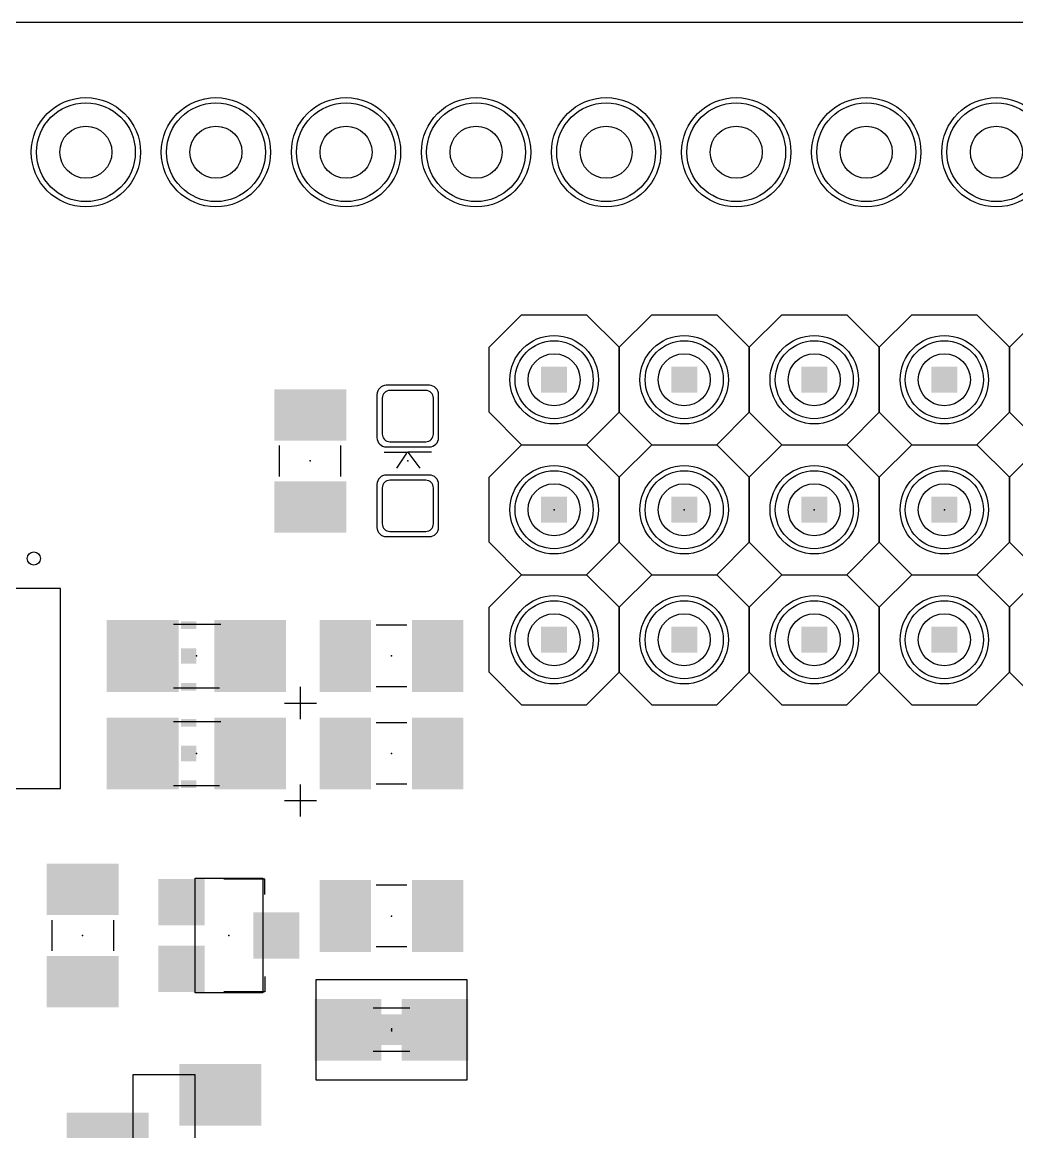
# Model space of a CAD drawing. Extents: x 45.5 to 117.8, y 20.3 to 74.9.
# Drawn here: x 68.35 to 87.78, y 53.25 to 74.93 of the extents above; entities that cross this region are included whole.
import ezdxf

# ---------------------------------------------------------------- set-up
doc = ezdxf.new("R2010")
doc.units = 0
for name, color, linetype in [('17', 82, 'CONTINUOUS'), ('20', 7, 'CONTINUOUS'), ('21', 253, 'CONTINUOUS'), ('23', 7, 'CONTINUOUS'), ('29', 253, 'CONTINUOUS'), ('30', 253, 'CONTINUOUS'), ('31', 253, 'CONTINUOUS'), ('35', 253, 'CONTINUOUS'), ('39', 22, 'CONTINUOUS'), ('44', 253, 'CONTINUOUS'), ('51', 253, 'CONTINUOUS')]:
    doc.layers.add(name, color=color, linetype=linetype)

# ---------------------------------------------------------------- blocks, each defined once
blk = doc.blocks.new('RECT')
blk.add_solid([(-0.5, -0.5), (0.5, -0.5), (-0.5, 0.5), (0.5, 0.5)])
blk = doc.blocks.new('RECT192512X192512R30')
blk.add_lwpolyline([(0.6016, -0.4211), (0.6016, 0.4211, 0.4142), (0.4211, 0.6016), (-0.4211, 0.6016, 0.4142), (-0.6016, 0.4211), (-0.6016, -0.4211, 0.4142), (-0.4211, -0.6016), (0.4211, -0.6016, 0.4142)], format="xyb", close=True)
blk = doc.blocks.new('RECT160000X160000R30')
blk.add_lwpolyline([(0.5, -0.35), (0.5, 0.35, 0.4142), (0.35, 0.5), (-0.35, 0.5, 0.4142), (-0.5, 0.35), (-0.5, -0.35, 0.4142), (-0.35, -0.5), (0.35, -0.5, 0.4142)], format="xyb", close=True)
blk = doc.blocks.new('ROUNDP')
blk.add_circle((0, 0), 0.5)

msp = doc.modelspace()

# ---------------------------------------------------------------- linework, layer by layer
at = {"layer": '20'}
msp.add_line((49.8475, 74.93), (113.03, 74.93), dxfattribs=at)
at = {"layer": '21'}
for p, q in [((77.47, 68.58), (78.105, 69.215)), ((78.105, 69.215), (79.375, 69.215)), ((79.375, 69.215), (80.01, 68.58)), ((80.01, 68.58), (80.645, 69.215)), ((80.645, 69.215), (81.915, 69.215)), ((81.915, 69.215), (82.55, 68.58)), ((82.55, 68.58), (83.185, 69.215)), ((83.185, 69.215), (84.455, 69.215)), ((84.455, 69.215), (85.09, 68.58)), ((85.09, 68.58), (85.725, 69.215)), ((85.725, 69.215), (86.995, 69.215)), ((86.995, 69.215), (87.63, 68.58)), ((87.63, 68.58), (88.265, 69.215)), ((77.47, 67.31), (77.47, 68.58)), ((80.01, 67.31), (80.01, 68.58)), ((80.01, 68.58), (80.01, 67.31)), ((82.55, 67.31), (82.55, 68.58)), ((82.55, 68.58), (82.55, 67.31)), ((85.09, 67.31), (85.09, 68.58)), ((85.09, 68.58), (85.09, 67.31)), ((87.63, 68.58), (87.63, 67.31)), ((87.63, 67.31), (87.63, 68.58)), ((78.105, 66.675), (77.47, 67.31)), ((80.01, 67.31), (79.375, 66.675)), ((80.645, 66.675), (80.01, 67.31)), ((82.55, 67.31), (81.915, 66.675)), ((83.185, 66.675), (82.55, 67.31)), ((85.09, 67.31), (84.455, 66.675)), ((85.725, 66.675), (85.09, 67.31)), ((87.63, 67.31), (86.995, 66.675)), ((88.265, 66.675), (87.63, 67.31)), ((73.3775, 66.0575), (73.3775, 66.6575)), ((74.5775, 66.0575), (74.5775, 66.6575)), ((77.47, 66.04), (78.105, 66.675)), ((78.105, 66.675), (79.375, 66.675)), ((79.375, 66.675), (80.01, 66.04)), ((80.01, 66.04), (80.645, 66.675)), ((80.645, 66.675), (81.915, 66.675)), ((81.915, 66.675), (82.55, 66.04)), ((82.55, 66.04), (83.185, 66.675)), ((83.185, 66.675), (84.455, 66.675)), ((84.455, 66.675), (85.09, 66.04)), ((85.09, 66.04), (85.725, 66.675)), ((85.725, 66.675), (86.995, 66.675)), ((86.995, 66.675), (87.63, 66.04)), ((87.63, 66.04), (88.265, 66.675)), ((75.4225, 66.5275), (75.8825, 66.5275)), ((75.8571, 66.5121), (75.6641, 66.2175)), ((76.3425, 66.5275), (75.8825, 66.5275)), ((75.8825, 66.5275), (76.1163, 66.2175)), ((77.47, 64.77), (77.47, 66.04)), ((80.01, 64.77), (80.01, 66.04)), ((80.01, 66.04), (80.01, 64.77)), ((82.55, 64.77), (82.55, 66.04)), ((82.55, 66.04), (82.55, 64.77)), ((85.09, 64.77), (85.09, 66.04)), ((85.09, 66.04), (85.09, 64.77)), ((87.63, 66.04), (87.63, 64.77)), ((87.63, 64.77), (87.63, 66.04)), ((78.105, 64.135), (77.47, 64.77)), ((80.01, 64.77), (79.375, 64.135)), ((80.645, 64.135), (80.01, 64.77)), ((82.55, 64.77), (81.915, 64.135)), ((83.185, 64.135), (82.55, 64.77)), ((85.09, 64.77), (84.455, 64.135)), ((85.725, 64.135), (85.09, 64.77)), ((87.63, 64.77), (86.995, 64.135)), ((88.265, 64.135), (87.63, 64.77)), ((77.47, 63.5), (78.105, 64.135)), ((78.105, 64.135), (79.375, 64.135)), ((79.375, 64.135), (80.01, 63.5)), ((80.01, 63.5), (80.645, 64.135)), ((80.645, 64.135), (81.915, 64.135)), ((81.915, 64.135), (82.55, 63.5)), ((82.55, 63.5), (83.185, 64.135)), ((83.185, 64.135), (84.455, 64.135)), ((84.455, 64.135), (85.09, 63.5)), ((85.09, 63.5), (85.725, 64.135)), ((85.725, 64.135), (86.995, 64.135)), ((86.995, 64.135), (87.63, 63.5)), ((87.63, 63.5), (88.265, 64.135)), ((69.1007, 63.8683), (60.4393, 63.8683)), ((69.1007, 59.9567), (69.1007, 63.8683)), ((77.47, 62.23), (77.47, 63.5)), ((80.01, 62.23), (80.01, 63.5)), ((80.01, 63.5), (80.01, 62.23)), ((82.55, 62.23), (82.55, 63.5)), ((82.55, 63.5), (82.55, 62.23)), ((85.09, 62.23), (85.09, 63.5)), ((85.09, 63.5), (85.09, 62.23)), ((87.63, 63.5), (87.63, 62.23)), ((87.63, 62.23), (87.63, 63.5)), ((75.865, 63.1475), (75.265, 63.1475)), ((77.47, 62.23), (78.105, 61.595)), ((79.375, 61.595), (80.01, 62.23)), ((80.01, 62.23), (80.645, 61.595)), ((81.915, 61.595), (82.55, 62.23)), ((82.55, 62.23), (83.185, 61.595)), ((84.455, 61.595), (85.09, 62.23)), ((85.09, 62.23), (85.725, 61.595)), ((86.995, 61.595), (87.63, 62.23)), ((87.63, 62.23), (88.265, 61.595)), ((73.7866, 61.3156), (73.7866, 61.9427)), ((75.865, 61.9475), (75.265, 61.9475)), ((73.4731, 61.6291), (74.1001, 61.6291)), ((78.105, 61.595), (79.375, 61.595)), ((80.645, 61.595), (81.915, 61.595)), ((83.185, 61.595), (84.455, 61.595)), ((85.725, 61.595), (86.995, 61.595)), ((75.865, 61.2425), (75.265, 61.2425)), ((60.4393, 59.9567), (69.1007, 59.9567)), ((73.7866, 59.4106), (73.7866, 60.0377)), ((75.865, 60.0425), (75.265, 60.0425)), ((73.4731, 59.7241), (74.1001, 59.7241)), ((73.09, 58.1865), (72.29, 58.1865)), ((73.09, 57.8865), (73.09, 58.1865)), ((75.865, 58.0675), (75.265, 58.0675)), ((68.9325, 57.3865), (68.9325, 56.7865)), ((70.1325, 57.3865), (70.1325, 56.7865)), ((75.865, 56.8675), (75.265, 56.8675)), ((73.09, 56.2865), (73.09, 55.9865)), ((73.09, 55.9865), (72.29, 55.9865)), ((75.565, 55.2755), (75.565, 55.2145)), ((70.517, 54.3745), (71.723, 54.3745)), ((70.517, 51.6705), (70.517, 54.3745)), ((71.723, 54.3745), (71.723, 51.6705))]:
    msp.add_line(p, q, dxfattribs=at)
msp.add_circle((68.58, 64.4525), 0.1295, dxfattribs=at)
at = {"layer": '23'}
for p in [(73.9775, 66.3575), (75.8825, 66.3575), (78.74, 65.405), (81.28, 65.405), (83.82, 65.405), (86.36, 65.405), (71.755, 62.5475), (75.565, 62.5475), (71.755, 60.6425), (75.565, 60.6425), (75.565, 57.4675), (69.5325, 57.0865), (72.39, 57.0865), (75.565, 55.245)]:
    msp.add_point(p, dxfattribs=at)
at = {"layer": '39'}
for p, q in [((74.092, 56.228), (77.038, 56.228)), ((74.092, 54.262), (74.092, 56.228)), ((77.038, 56.228), (77.038, 54.262)), ((77.038, 54.262), (74.092, 54.262))]:
    msp.add_line(p, q, dxfattribs=at)
at = {"layer": '44'}
for centre in [(69.596, 72.39), (72.136, 72.39), (74.676, 72.39), (77.216, 72.39), (79.756, 72.39), (82.296, 72.39), (84.836, 72.39), (87.376, 72.39), (78.74, 67.945), (81.28, 67.945), (83.82, 67.945), (86.36, 67.945), (78.74, 65.405), (81.28, 65.405), (83.82, 65.405), (86.36, 65.405), (78.74, 62.865), (81.28, 62.865), (83.82, 62.865), (86.36, 62.865)]:
    msp.add_circle(centre, 0.508, dxfattribs=at)
at = {"layer": '51'}
for p, q in [((48.26, 74.93), (112.776, 74.93)), ((71.305, 63.1725), (72.23, 63.1725)), ((71.305, 61.9225), (72.205, 61.9225)), ((71.305, 61.2675), (72.23, 61.2675)), ((71.305, 60.0175), (72.205, 60.0175)), ((71.7296, 55.9641), (71.7296, 58.2089)), ((71.7296, 58.2089), (73.0504, 58.2089)), ((73.0504, 58.2089), (73.0504, 55.9641)), ((73.0504, 55.9641), (71.7296, 55.9641)), ((75.209, 55.677), (75.921, 55.677)), ((75.209, 54.826), (75.921, 54.826))]:
    msp.add_line(p, q, dxfattribs=at)

# ---------------------------------------------------------------- block references
at = {"layer": '17', "xscale": 1.9304, "yscale": 1.9304}
for p in [(69.596, 72.39), (69.596, 72.39), (72.136, 72.39), (72.136, 72.39), (74.676, 72.39), (74.676, 72.39), (77.216, 72.39), (77.216, 72.39), (79.756, 72.39), (79.756, 72.39), (82.296, 72.39), (82.296, 72.39), (84.836, 72.39), (84.836, 72.39), (87.376, 72.39), (87.376, 72.39)]:
    msp.add_blockref('ROUNDP', p, dxfattribs=at)
at = {"layer": '17', "xscale": 1.524, "yscale": 1.524, "rotation": 180}
for p in [(78.74, 67.945), (78.74, 67.945), (81.28, 67.945), (81.28, 67.945), (83.82, 67.945), (83.82, 67.945), (86.36, 67.945), (86.36, 67.945), (78.74, 65.405), (78.74, 65.405), (81.28, 65.405), (81.28, 65.405), (83.82, 65.405), (83.82, 65.405), (86.36, 65.405), (86.36, 65.405), (78.74, 62.865), (78.74, 62.865), (81.28, 62.865), (81.28, 62.865), (83.82, 62.865), (83.82, 62.865), (86.36, 62.865), (86.36, 62.865)]:
    msp.add_blockref('ROUNDP', p, dxfattribs=at)
at = {"layer": '21', "yscale": 0.3, "rotation": 90}
for p, xscale in [((71.605, 63.1475), 0.15), ((71.605, 62.5475), 0.3), ((71.605, 61.9475), 0.15), ((71.605, 61.2425), 0.15), ((71.605, 60.6425), 0.3), ((71.605, 60.0425), 0.15)]:
    msp.add_blockref('RECT', p, dxfattribs=dict(at, xscale=xscale))
at = {"layer": '29'}
for name, p, xscale, yscale in [('ROUNDP', (69.596, 72.39), 2.1336, 2.1336), ('ROUNDP', (72.136, 72.39), 2.1336, 2.1336), ('ROUNDP', (74.676, 72.39), 2.1336, 2.1336), ('ROUNDP', (77.216, 72.39), 2.1336, 2.1336), ('ROUNDP', (79.756, 72.39), 2.1336, 2.1336), ('ROUNDP', (82.296, 72.39), 2.1336, 2.1336), ('ROUNDP', (84.836, 72.39), 2.1336, 2.1336), ('ROUNDP', (87.376, 72.39), 2.1336, 2.1336), ('RECT', (74.715, 55.245), 1.3032, 1.2032), ('RECT', (76.415, 55.245), 1.3032, 1.2032)]:
    msp.add_blockref(name, p, dxfattribs=dict(at, xscale=xscale, yscale=yscale))
for name, p, xscale, yscale, rotation in [('ROUNDP', (78.74, 67.945), 1.7272, 1.7272, 180), ('ROUNDP', (81.28, 67.945), 1.7272, 1.7272, 180), ('ROUNDP', (83.82, 67.945), 1.7272, 1.7272, 180), ('ROUNDP', (86.36, 67.945), 1.7272, 1.7272, 180), ('RECT', (73.9775, 67.2575), 1.0032, 1.4032, 90), ('ROUNDP', (78.74, 65.405), 1.7272, 1.7272, 180), ('ROUNDP', (81.28, 65.405), 1.7272, 1.7272, 180), ('ROUNDP', (83.82, 65.405), 1.7272, 1.7272, 180), ('ROUNDP', (86.36, 65.405), 1.7272, 1.7272, 180), ('RECT', (73.9775, 65.4575), 1.0032, 1.4032, 90), ('ROUNDP', (78.74, 62.865), 1.7272, 1.7272, 180), ('ROUNDP', (81.28, 62.865), 1.7272, 1.7272, 180), ('ROUNDP', (83.82, 62.865), 1.7272, 1.7272, 180), ('ROUNDP', (86.36, 62.865), 1.7272, 1.7272, 180), ('RECT', (70.705, 62.5475), 1.4032, 1.4032, 90), ('RECT', (72.805, 62.5475), 1.4032, 1.4032, 90), ('RECT', (74.665, 62.5475), 1.0032, 1.4032, 180), ('RECT', (76.465, 62.5475), 1.0032, 1.4032, 180), ('RECT', (70.705, 60.6425), 1.4032, 1.4032, 90), ('RECT', (72.805, 60.6425), 1.4032, 1.4032, 90), ('RECT', (74.665, 60.6425), 1.0032, 1.4032, 180), ('RECT', (76.465, 60.6425), 1.0032, 1.4032, 180), ('RECT', (69.5325, 57.9865), 1.0032, 1.4032, 270), ('RECT', (71.465, 57.7365), 0.9032, 0.9032, 270), ('RECT', (74.665, 57.4675), 1.0032, 1.4032, 180), ('RECT', (76.465, 57.4675), 1.0032, 1.4032, 180), ('RECT', (73.315, 57.0865), 0.9032, 0.9032, 270), ('RECT', (71.465, 56.4365), 0.9032, 0.9032, 270), ('RECT', (69.5325, 56.1865), 1.0032, 1.4032, 270), ('RECT', (72.22, 53.9725), 1.2032, 1.6032, 90), ('RECT', (70.02, 53.0225), 1.2032, 1.6032, 90)]:
    msp.add_blockref(name, p, dxfattribs=dict(at, xscale=xscale, yscale=yscale, rotation=rotation))
for p in [(75.8825, 67.2345), (75.8825, 65.4805)]:
    msp.add_blockref('RECT192512X192512R30', p, dxfattribs=at)
at = {"layer": '30', "xscale": 2.1336, "yscale": 2.1336}
for p in [(69.596, 72.39), (72.136, 72.39), (74.676, 72.39), (77.216, 72.39), (79.756, 72.39), (82.296, 72.39), (84.836, 72.39), (87.376, 72.39)]:
    msp.add_blockref('ROUNDP', p, dxfattribs=at)
at = {"layer": '30', "xscale": 1.7272, "yscale": 1.7272, "rotation": 180}
for p in [(78.74, 67.945), (81.28, 67.945), (83.82, 67.945), (86.36, 67.945), (78.74, 65.405), (81.28, 65.405), (83.82, 65.405), (86.36, 65.405), (78.74, 62.865), (81.28, 62.865), (83.82, 62.865), (86.36, 62.865)]:
    msp.add_blockref('ROUNDP', p, dxfattribs=at)
at = {"layer": '31'}
for p, xscale, yscale, rotation in [((73.9775, 67.2575), 0.8, 1.2, 90), ((73.9775, 65.4575), 0.8, 1.2, 90), ((70.705, 62.5475), 1.2, 1.2, 90), ((72.805, 62.5475), 1.2, 1.2, 90), ((74.665, 62.5475), 0.8, 1.2, 180), ((76.465, 62.5475), 0.8, 1.2, 180), ((70.705, 60.6425), 1.2, 1.2, 90), ((72.805, 60.6425), 1.2, 1.2, 90), ((74.665, 60.6425), 0.8, 1.2, 180), ((76.465, 60.6425), 0.8, 1.2, 180), ((69.5325, 57.9865), 0.8, 1.2, 270), ((71.465, 57.7365), 0.7, 0.7, 270), ((74.665, 57.4675), 0.8, 1.2, 180), ((76.465, 57.4675), 0.8, 1.2, 180), ((73.315, 57.0865), 0.7, 0.7, 270), ((69.5325, 56.1865), 0.8, 1.2, 270), ((71.465, 56.4365), 0.7, 0.7, 270)]:
    msp.add_blockref('RECT', p, dxfattribs=dict(at, xscale=xscale, yscale=yscale, rotation=rotation))
for p in [(75.8825, 67.2345), (75.8825, 65.4805)]:
    msp.add_blockref('RECT160000X160000R30', p, dxfattribs=at)
at = {"layer": '31', "xscale": 1.1}
for p in [(74.715, 55.245), (76.415, 55.245)]:
    msp.add_blockref('RECT', p, dxfattribs=at)
at = {"layer": '31', "yscale": 1.4, "rotation": 90}
for p in [(72.22, 53.9725), (70.02, 53.0225)]:
    msp.add_blockref('RECT', p, dxfattribs=at)
at = {"layer": '35', "xscale": 0.3998, "yscale": 0.6}
msp.add_blockref('RECT', (75.565, 55.245), dxfattribs=at)
at = {"layer": '51', "rotation": 90}
for p, xscale, yscale in [((78.74, 67.945), 0.508, 0.508), ((81.28, 67.945), 0.508, 0.508), ((83.82, 67.945), 0.508, 0.508), ((86.36, 67.945), 0.508, 0.508), ((78.74, 65.405), 0.508, 0.508), ((81.28, 65.405), 0.508, 0.508), ((83.82, 65.405), 0.508, 0.508), ((86.36, 65.405), 0.508, 0.508), ((71.005, 62.5475), 1.35, 0.6), ((72.505, 62.5475), 1.35, 0.6), ((78.74, 62.865), 0.508, 0.508), ((81.28, 62.865), 0.508, 0.508), ((83.82, 62.865), 0.508, 0.508), ((86.36, 62.865), 0.508, 0.508), ((71.005, 60.6425), 1.35, 0.6), ((72.505, 60.6425), 1.35, 0.6), ((72.0717, 53.9475), 0.5, 0.5966)]:
    msp.add_blockref('RECT', p, dxfattribs=dict(at, xscale=xscale, yscale=yscale))
at = {"layer": '51', "xscale": 0.5001, "yscale": 0.95}
for p in [(74.9768, 55.2501), (76.1453, 55.2501)]:
    msp.add_blockref('RECT', p, dxfattribs=at)

doc.saveas('drawing.dxf')
